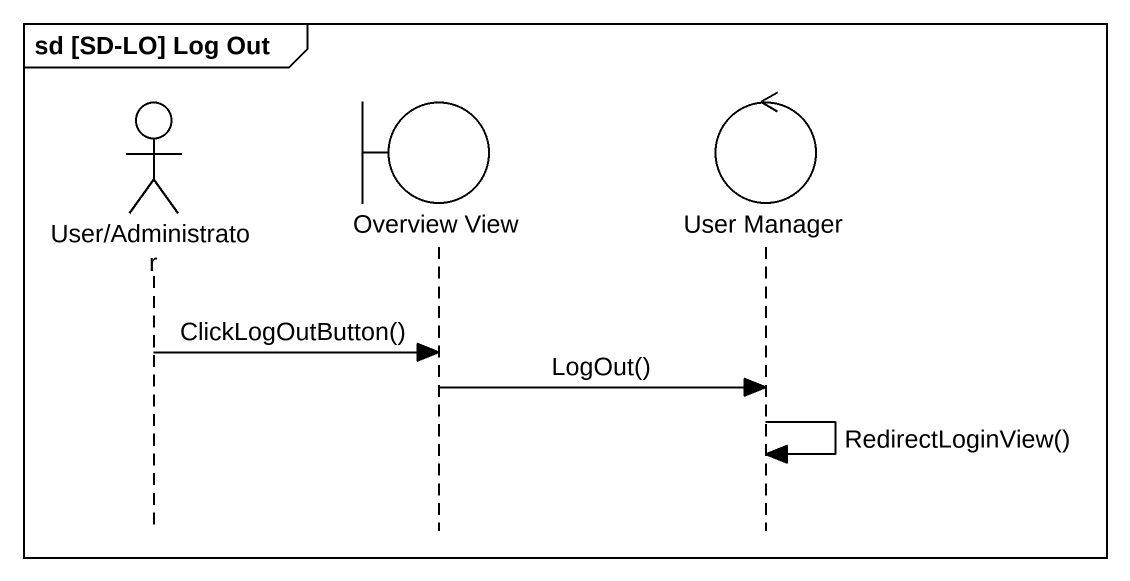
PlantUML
@startuml
mainframe sd [SD-LO] Log Out
hide footbox
actor "User/Administrator" as User_Administrator
boundary "Overview View" as Overview_View
control "User Manager" as User_Manager

User_Administrator -> Overview_View : ClickLogOutButton()
Overview_View -> User_Manager : LogOut()
User_Manager -> User_Manager : RedirectLoginView()
@enduml
